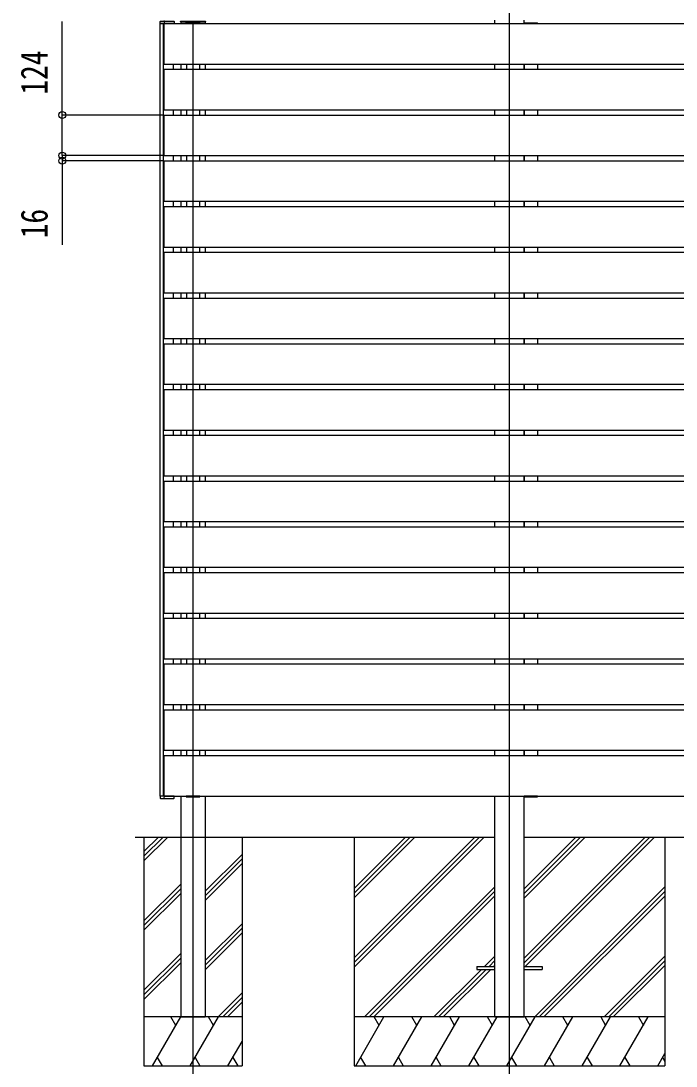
# Model space of a CAD drawing. Units: millimetres, scale not verified. Extents: x -10512 to 10512, y -7425 to 7425.
# Drawn here: x -3939 to -1935, y -4346 to -1148 of the extents above; entities that cross this region are included whole.
import ezdxf
from ezdxf.enums import TextEntityAlignment as Align

# ---------------------------------------------------------------- set-up
doc = ezdxf.new("R2010")
doc.units = ezdxf.units.MM
doc.header["$LTSCALE"] = 30
for name, color, linetype in [('0-4_YKK_12', 2, 'Continuous'), ('0-5_YKK_A1', 4, 'Continuous'), ('0-6_YKK_D', 6, 'Continuous')]:
    doc.layers.add(name, color=color, linetype=linetype)
doc.styles.add('ＭＳ ゴシック', font='')
doc.styles.get('ＭＳ ゴシック').set_extended_font_data('MS Gothic')

msp = doc.modelspace()

# ---------------------------------------------------------------- linework, layer by layer
at = {"layer": '0-4_YKK_12'}
for p, q in [((-2444.42, -4395.91), (-2444.42, -838.77)), ((-3412.42, -4395.91), (-3412.41, -1148.41))]:
    msp.add_line(p, q, dxfattribs=at)
at = {"layer": '0-5_YKK_A1'}
for p, q in [((-3512.42, -1155.91), (-3512.42, -1149.41)), ((-3511.42, -1148.41), (-3501.51, -1148.41)), ((-3499.51, -1148.41), (-3501.51, -1148.41)), ((-3499.51, -1148.41), (-3471.51, -1148.41)), ((-3450.41, -1150.91), (-3450.33, -1149.36)), ((-3450.41, -1150.91), (-3374.41, -1150.91)), ((-3449.92, -1150.91), (-3449.92, -1155.91)), ((-3449.92, -1150.91), (-3374.92, -1150.91)), ((-3449.33, -1148.41), (-3375.49, -1148.41)), ((-3374.92, -1150.91), (-3374.92, -1155.91)), ((-3374.49, -1149.36), (-3374.41, -1150.91)), ((-2489.62, -1155.91), (-2489.62, -1145.89)), ((-2399.22, -1155.91), (-2399.22, -1145.89)), ((-3512.42, -3519.91), (-3512.42, -1155.91)), ((-3512.42, -1155.91), (-3472.42, -1155.91)), ((-3511.42, -1155.91), (-3512.42, -1155.91)), ((-3502.42, -3519.91), (-3502.42, -1155.91)), ((-3501.92, -1155.91), (1487.08, -1155.91)), ((-3501.92, -1155.91), (-3501.92, -1279.91)), ((-3499.11, -1155.91), (-3500.11, -1155.91)), ((-3391.92, -1155.91), (-3432.92, -1155.91)), ((-3432.42, -1155.91), (-3392.42, -1155.91)), ((-3391.92, -1155.91), (-3391.92, -1153.91)), ((-2358.72, -1155.91), (-2399.72, -1155.91)), ((-2399.22, -1155.91), (-2359.22, -1155.91)), ((-2358.72, -1155.91), (-2358.72, -1153.91)), ((-3501.92, -1279.91), (1487.08, -1279.91)), ((-3501.92, -1295.91), (1487.08, -1295.91)), ((-3501.92, -1295.91), (-3501.92, -1419.91)), ((-3472.42, -1295.91), (-3472.42, -1279.91)), ((-3449.92, -1279.91), (-3449.92, -1295.91)), ((-3432.42, -1279.91), (-3432.42, -1295.91)), ((-3392.42, -1279.91), (-3392.42, -1295.91)), ((-3374.92, -1279.91), (-3374.92, -1295.91)), ((-2489.62, -1295.91), (-2489.62, -1279.91)), ((-2399.22, -1295.91), (-2399.22, -1279.91)), ((-2399.22, -1279.91), (-2399.22, -1295.91)), ((-2359.22, -1279.91), (-2359.22, -1295.91)), ((-3501.92, -1419.91), (1487.08, -1419.91)), ((-3501.92, -1435.91), (1487.08, -1435.91)), ((-3501.92, -1435.91), (-3501.92, -1559.91)), ((-3472.42, -1435.91), (-3472.42, -1419.91)), ((-3449.92, -1419.91), (-3449.92, -1435.91)), ((-3432.42, -1419.91), (-3432.42, -1435.91)), ((-3392.42, -1419.91), (-3392.42, -1435.91)), ((-3374.92, -1419.91), (-3374.92, -1435.91)), ((-2489.62, -1435.91), (-2489.62, -1419.91)), ((-2399.22, -1435.91), (-2399.22, -1419.91)), ((-2399.22, -1419.91), (-2399.22, -1435.91)), ((-2359.22, -1419.91), (-2359.22, -1435.91)), ((-3501.92, -1559.91), (1487.08, -1559.91)), ((-3472.42, -1575.91), (-3472.42, -1559.91)), ((-3449.92, -1559.91), (-3449.92, -1575.91)), ((-3432.42, -1559.91), (-3432.42, -1575.91)), ((-3392.42, -1559.91), (-3392.42, -1575.91)), ((-3374.92, -1559.91), (-3374.92, -1575.91)), ((-2489.62, -1575.91), (-2489.62, -1559.91)), ((-2399.22, -1575.91), (-2399.22, -1559.91)), ((-2399.22, -1559.91), (-2399.22, -1575.91)), ((-2359.22, -1559.91), (-2359.22, -1575.91)), ((-3501.92, -1575.91), (1487.08, -1575.91)), ((-3501.92, -1575.91), (-3501.92, -1699.91)), ((-3501.92, -1699.91), (1487.08, -1699.91)), ((-3501.92, -1715.91), (1487.08, -1715.91)), ((-3501.92, -1715.91), (-3501.92, -1839.91)), ((-3472.42, -1715.91), (-3472.42, -1699.91)), ((-3449.92, -1699.91), (-3449.92, -1715.91)), ((-3432.42, -1699.91), (-3432.42, -1715.91)), ((-3392.42, -1699.91), (-3392.42, -1715.91)), ((-3374.92, -1699.91), (-3374.92, -1715.91)), ((-2489.62, -1715.91), (-2489.62, -1699.91)), ((-2399.22, -1715.91), (-2399.22, -1699.91)), ((-2399.22, -1699.91), (-2399.22, -1715.91)), ((-2359.22, -1699.91), (-2359.22, -1715.91)), ((-3501.92, -1839.91), (1487.08, -1839.91)), ((-3472.42, -1855.91), (-3472.42, -1839.91)), ((-3449.92, -1839.91), (-3449.92, -1855.91)), ((-3432.42, -1839.91), (-3432.42, -1855.91)), ((-3392.42, -1839.91), (-3392.42, -1855.91)), ((-3374.92, -1839.91), (-3374.92, -1855.91)), ((-2489.62, -1855.91), (-2489.62, -1839.91)), ((-2399.22, -1855.91), (-2399.22, -1839.91)), ((-2399.22, -1839.91), (-2399.22, -1855.91)), ((-2359.22, -1839.91), (-2359.22, -1855.91)), ((-3501.92, -1855.91), (1487.08, -1855.91)), ((-3501.92, -1855.91), (-3501.92, -1979.91)), ((-3501.92, -1979.91), (1487.08, -1979.91)), ((-3472.42, -1995.91), (-3472.42, -1979.91)), ((-3449.92, -1979.91), (-3449.92, -1995.91)), ((-3432.42, -1979.91), (-3432.42, -1995.91)), ((-3392.42, -1979.91), (-3392.42, -1995.91)), ((-3374.92, -1979.91), (-3374.92, -1995.91)), ((-2489.62, -1995.91), (-2489.62, -1979.91)), ((-2399.22, -1995.91), (-2399.22, -1979.91)), ((-2399.22, -1979.91), (-2399.22, -1995.91)), ((-2359.22, -1979.91), (-2359.22, -1995.91)), ((-3501.92, -1995.91), (1487.08, -1995.91)), ((-3501.92, -1995.91), (-3501.92, -2119.91)), ((-3501.92, -2119.91), (1487.08, -2119.91)), ((-3501.92, -2135.91), (1487.08, -2135.91)), ((-3501.92, -2135.91), (-3501.92, -2259.91)), ((-3472.42, -2135.91), (-3472.42, -2119.91)), ((-3449.92, -2119.91), (-3449.92, -2135.91)), ((-3432.42, -2119.91), (-3432.42, -2135.91)), ((-3392.42, -2119.91), (-3392.42, -2135.91)), ((-3374.92, -2119.91), (-3374.92, -2135.91)), ((-2489.62, -2135.91), (-2489.62, -2119.91)), ((-2399.22, -2135.91), (-2399.22, -2119.91)), ((-2399.22, -2119.91), (-2399.22, -2135.91)), ((-2359.22, -2119.91), (-2359.22, -2135.91)), ((-3501.92, -2259.91), (1487.08, -2259.91)), ((-3472.42, -2275.91), (-3472.42, -2259.91)), ((-3449.92, -2259.91), (-3449.92, -2275.91)), ((-3432.42, -2259.91), (-3432.42, -2275.91)), ((-3392.42, -2259.91), (-3392.42, -2275.91)), ((-3374.92, -2259.91), (-3374.92, -2275.91)), ((-2489.62, -2275.91), (-2489.62, -2259.91)), ((-2399.22, -2275.91), (-2399.22, -2259.91)), ((-2399.22, -2259.91), (-2399.22, -2275.91)), ((-2359.22, -2259.91), (-2359.22, -2275.91)), ((-3501.92, -2275.91), (1487.08, -2275.91)), ((-3501.92, -2275.91), (-3501.92, -2399.91)), ((-3501.92, -2399.91), (1487.08, -2399.91)), ((-3501.92, -2415.91), (1487.08, -2415.91)), ((-3501.92, -2415.91), (-3501.92, -2539.91)), ((-3472.42, -2415.91), (-3472.42, -2399.91)), ((-3449.92, -2399.91), (-3449.92, -2415.91)), ((-3432.42, -2399.91), (-3432.42, -2415.91)), ((-3392.42, -2399.91), (-3392.42, -2415.91)), ((-3374.92, -2399.91), (-3374.92, -2415.91)), ((-2489.62, -2415.91), (-2489.62, -2399.91)), ((-2399.22, -2415.91), (-2399.22, -2399.91)), ((-2399.22, -2399.91), (-2399.22, -2415.91)), ((-2359.22, -2399.91), (-2359.22, -2415.91)), ((-3501.92, -2539.91), (1487.08, -2539.91)), ((-3501.92, -2555.91), (1487.08, -2555.91)), ((-3501.92, -2555.91), (-3501.92, -2679.91)), ((-3472.42, -2555.91), (-3472.42, -2539.91)), ((-3449.92, -2539.91), (-3449.92, -2555.91)), ((-3432.42, -2539.91), (-3432.42, -2555.91)), ((-3392.42, -2539.91), (-3392.42, -2555.91)), ((-3374.92, -2539.91), (-3374.92, -2555.91)), ((-2489.62, -2555.91), (-2489.62, -2539.91)), ((-2399.22, -2555.91), (-2399.22, -2539.91)), ((-2399.22, -2539.91), (-2399.22, -2555.91)), ((-2359.22, -2539.91), (-2359.22, -2555.91)), ((-3501.92, -2679.91), (1487.08, -2679.91)), ((-3472.42, -2695.91), (-3472.42, -2679.91)), ((-3449.92, -2679.91), (-3449.92, -2695.91)), ((-3432.42, -2679.91), (-3432.42, -2695.91)), ((-3392.42, -2679.91), (-3392.42, -2695.91)), ((-3374.92, -2679.91), (-3374.92, -2695.91)), ((-2489.62, -2695.91), (-2489.62, -2679.91)), ((-2399.22, -2695.91), (-2399.22, -2679.91)), ((-2399.22, -2679.91), (-2399.22, -2695.91)), ((-2359.22, -2679.91), (-2359.22, -2695.91)), ((-3501.92, -2695.91), (1487.08, -2695.91)), ((-3501.92, -2695.91), (-3501.92, -2819.91)), ((-3501.92, -2819.91), (1487.08, -2819.91)), ((-3501.92, -2835.91), (1487.08, -2835.91)), ((-3501.92, -2835.91), (-3501.92, -2959.91)), ((-3472.42, -2835.91), (-3472.42, -2819.91)), ((-3449.92, -2819.91), (-3449.92, -2835.91)), ((-3432.42, -2819.91), (-3432.42, -2835.91)), ((-3392.42, -2819.91), (-3392.42, -2835.91)), ((-3374.92, -2819.91), (-3374.92, -2835.91)), ((-2489.62, -2835.91), (-2489.62, -2819.91)), ((-2399.22, -2835.91), (-2399.22, -2819.91)), ((-2399.22, -2819.91), (-2399.22, -2835.91)), ((-2359.22, -2819.91), (-2359.22, -2835.91)), ((-3501.92, -2959.91), (1487.08, -2959.91)), ((-3472.42, -2975.91), (-3472.42, -2959.91)), ((-3449.92, -2959.91), (-3449.92, -2975.91)), ((-3432.42, -2959.91), (-3432.42, -2975.91)), ((-3392.42, -2959.91), (-3392.42, -2975.91)), ((-3374.92, -2959.91), (-3374.92, -2975.91)), ((-2489.62, -2975.91), (-2489.62, -2959.91)), ((-2399.22, -2975.91), (-2399.22, -2959.91)), ((-2399.22, -2959.91), (-2399.22, -2975.91)), ((-2359.22, -2959.91), (-2359.22, -2975.91)), ((-3501.92, -2975.91), (1487.08, -2975.91)), ((-3501.92, -2975.91), (-3501.92, -3099.91)), ((-3501.92, -3099.91), (1487.08, -3099.91)), ((-3472.42, -3115.91), (-3472.42, -3099.91)), ((-3449.92, -3099.91), (-3449.92, -3115.91)), ((-3432.42, -3099.91), (-3432.42, -3115.91)), ((-3392.42, -3099.91), (-3392.42, -3115.91)), ((-3374.92, -3099.91), (-3374.92, -3115.91)), ((-2489.62, -3115.91), (-2489.62, -3099.91)), ((-2399.22, -3115.91), (-2399.22, -3099.91)), ((-2399.22, -3099.91), (-2399.22, -3115.91)), ((-2359.22, -3099.91), (-2359.22, -3115.91)), ((-3501.92, -3115.91), (1487.08, -3115.91)), ((-3501.92, -3115.91), (-3501.92, -3239.91)), ((-3501.92, -3239.91), (1487.08, -3239.91)), ((-3501.92, -3255.91), (1487.08, -3255.91)), ((-3501.92, -3255.91), (-3501.92, -3379.91)), ((-3472.42, -3255.91), (-3472.42, -3239.91)), ((-3449.92, -3239.91), (-3449.92, -3255.91)), ((-3432.42, -3239.91), (-3432.42, -3255.91)), ((-3392.42, -3239.91), (-3392.42, -3255.91)), ((-3374.92, -3239.91), (-3374.92, -3255.91)), ((-2489.62, -3255.91), (-2489.62, -3239.91)), ((-2399.22, -3255.91), (-2399.22, -3239.91)), ((-2399.22, -3239.91), (-2399.22, -3255.91)), ((-2359.22, -3239.91), (-2359.22, -3255.91)), ((-3501.92, -3379.91), (1487.08, -3379.91)), ((-3472.42, -3395.91), (-3472.42, -3379.91)), ((-3449.92, -3379.91), (-3449.92, -3395.91)), ((-3432.42, -3379.91), (-3432.42, -3395.91)), ((-3392.42, -3379.91), (-3392.42, -3395.91)), ((-3374.92, -3379.91), (-3374.92, -3395.91)), ((-2489.62, -3395.91), (-2489.62, -3379.91)), ((-2399.22, -3395.91), (-2399.22, -3379.91)), ((-2399.22, -3379.91), (-2399.22, -3395.91)), ((-2359.22, -3379.91), (-2359.22, -3395.91)), ((-3501.92, -3395.91), (1487.08, -3395.91)), ((-3501.92, -3395.91), (-3501.92, -3519.91)), ((-3472.42, -3519.91), (-3512.42, -3519.91)), ((-3512.42, -3519.91), (-3512.42, -3526.41)), ((-3511.42, -3519.91), (-3512.42, -3519.91)), ((-3511.42, -3527.41), (-3501.51, -3527.41)), ((-3501.92, -3519.91), (1487.08, -3519.91)), ((-3499.51, -3527.41), (-3501.51, -3527.41)), ((-3499.11, -3519.91), (-3500.11, -3519.91)), ((-3499.51, -3527.41), (-3471.51, -3527.41)), ((-3391.92, -3519.91), (-3432.92, -3519.91)), ((-3391.92, -3519.91), (-3391.92, -3521.91)), ((-2489.62, -4195.91), (-2489.62, -3519.91)), ((-2358.72, -3519.91), (-2399.72, -3519.91)), ((-2399.22, -4195.91), (-2399.22, -3519.91)), ((-2358.72, -3519.91), (-2358.72, -3521.91)), ((-3589.18, -3645.91), (-2489.62, -3645.91)), ((-3562.42, -3645.91), (-3562.42, -4345.91)), ((-3562.42, -3690.09), (-3518.24, -3645.91)), ((-3562.42, -3704.24), (-3504.1, -3645.91)), ((-3562.42, -3718.38), (-3489.95, -3645.91)), ((-3262.42, -3645.91), (-3262.42, -4345.91)), ((-2919.28, -3645.91), (-2919.28, -4345.91)), ((-2919.28, -4015.09), (-2550.1, -3645.91)), ((-2919.28, -4029.23), (-2535.95, -3645.91)), ((-2919.28, -4043.37), (-2521.81, -3645.91)), ((-2919.28, -3831.24), (-2733.94, -3645.91)), ((-2919.28, -3817.1), (-2748.09, -3645.91)), ((-2919.28, -3802.96), (-2762.23, -3645.91)), ((-2399.22, -3645.91), (384.38, -3645.91)), ((-2399.08, -4015.39), (-2029.6, -3645.91)), ((-2399.08, -4029.53), (-2015.45, -3645.91)), ((-2399.08, -3831.54), (-2213.44, -3645.91)), ((-2399.08, -3817.4), (-2227.59, -3645.91)), ((-2399.08, -3803.26), (-2241.73, -3645.91)), ((-2396.82, -4041.41), (-2001.31, -3645.91)), ((-1969.28, -3645.91), (-1969.28, -4345.91)), ((-3374.92, -3810.96), (-3262.42, -3698.46)), ((-3374.92, -3825.1), (-3262.42, -3712.6)), ((-3374.92, -3839.24), (-3262.42, -3726.75)), ((-3562.42, -3902.22), (-3449.92, -3789.73)), ((-3562.42, -3916.37), (-3449.92, -3803.87)), ((-2887.97, -4195.91), (-2489.48, -3797.42)), ((-2367.47, -4195.91), (-1969.28, -3797.72)), ((-3562.42, -3930.51), (-3449.92, -3818.01)), ((-2873.83, -4195.91), (-2489.48, -3811.57)), ((-2859.68, -4195.91), (-2489.48, -3825.71)), ((-2353.33, -4195.91), (-1969.28, -3811.87)), ((-2339.18, -4195.91), (-1969.28, -3826.01)), ((-3374.92, -4023.09), (-3262.42, -3910.59)), ((-3374.92, -4037.23), (-3262.42, -3924.73)), ((-3374.92, -4051.37), (-3262.42, -3938.88)), ((-3562.42, -4114.36), (-3449.92, -4001.86)), ((-3562.42, -4128.5), (-3449.92, -4016)), ((-2521.33, -4041.41), (-2489.48, -4009.56)), ((-2507.19, -4041.41), (-2489.48, -4023.7)), ((-2155.33, -4195.91), (-1969.28, -4009.86)), ((-2141.19, -4195.91), (-1969.28, -4024)), ((-3562.42, -4142.64), (-3449.92, -4030.14)), ((-2675.83, -4195.91), (-2530.33, -4050.41)), ((-2661.69, -4195.91), (-2516.19, -4050.41)), ((-2647.55, -4195.91), (-2502.05, -4050.41)), ((-2544.48, -4041.41), (-2544.48, -4050.41)), ((-2544.48, -4041.41), (-2489.48, -4041.41)), ((-2544.48, -4050.41), (-2489.48, -4050.41)), ((-2493.05, -4041.41), (-2489.48, -4037.84)), ((-2399.48, -4041.41), (-2344.48, -4041.41)), ((-2399.48, -4050.41), (-2344.48, -4050.41)), ((-2344.48, -4041.41), (-2344.48, -4050.41)), ((-2127.05, -4195.91), (-1969.28, -4038.14)), ((-3335.61, -4195.91), (-3262.42, -4122.72)), ((-3321.47, -4195.91), (-3262.42, -4136.86)), ((-3307.32, -4195.91), (-3262.42, -4151.01)), ((-3262.42, -4195.91), (-3562.42, -4195.91)), ((-3536.73, -4345.91), (-3450.13, -4195.91)), ((-3465.13, -4221.9), (-3480.13, -4195.91)), ((-3449.92, -4195.91), (-3374.92, -4195.91)), ((-3421.26, -4345.91), (-3334.66, -4195.91)), ((-3349.66, -4221.9), (-3364.66, -4195.91)), ((-1969.28, -4195.91), (-2919.28, -4195.91)), ((-2915, -4345.91), (-2828.4, -4195.91)), ((-2843.4, -4221.9), (-2858.4, -4195.91)), ((-2799.53, -4345.91), (-2712.93, -4195.91)), ((-2727.93, -4221.89), (-2742.93, -4195.91)), ((-2684.06, -4345.91), (-2597.46, -4195.91)), ((-2612.46, -4221.9), (-2627.46, -4195.91)), ((-2568.59, -4345.91), (-2481.99, -4195.91)), ((-2496.99, -4221.9), (-2511.99, -4195.91)), ((-2489.62, -4195.91), (-2399.22, -4195.91)), ((-2453.12, -4345.91), (-2366.52, -4195.91)), ((-2381.52, -4221.89), (-2396.52, -4195.91)), ((-2337.65, -4345.91), (-2251.05, -4195.91)), ((-2266.05, -4221.89), (-2281.05, -4195.91)), ((-2222.18, -4345.91), (-2135.58, -4195.91)), ((-2165.58, -4195.91), (-2150.58, -4221.89)), ((-2106.71, -4345.91), (-2020.11, -4195.91)), ((-2050.11, -4195.91), (-2035.11, -4221.89)), ((-3305.79, -4345.91), (-3262.42, -4270.79)), ((-1991.24, -4345.91), (-1969.28, -4307.87)), ((-3562.42, -4345.91), (-3262.42, -4345.91)), ((-3521.73, -4319.93), (-3506.73, -4345.91)), ((-3406.26, -4319.93), (-3391.26, -4345.91)), ((-3290.79, -4319.93), (-3275.79, -4345.91)), ((-2919.28, -4345.91), (-1969.28, -4345.91)), ((-2900, -4319.93), (-2885, -4345.91)), ((-2784.53, -4319.93), (-2769.53, -4345.91)), ((-2669.06, -4319.93), (-2654.06, -4345.91)), ((-2553.59, -4319.93), (-2538.59, -4345.91)), ((-2438.12, -4319.93), (-2423.12, -4345.91)), ((-2322.65, -4319.93), (-2307.65, -4345.91)), ((-2207.18, -4319.93), (-2192.18, -4345.91)), ((-2091.71, -4319.93), (-2076.71, -4345.91)), ((-1976.24, -4319.93), (-1969.28, -4332))]:
    msp.add_line(p, q, dxfattribs=at)
for points in [[(-3500.51, -1149.35), (-3500.11, -1155.91), (-3501.11, -1155.91), (-3511.42, -1155.91)], [(-3470.51, -1149.35), (-3470.11, -1155.91), (-3471.11, -1155.91), (-3499.11, -1155.91)], [(-3432.92, -1155.91), (-3432.92, -1153.91), (-3391.92, -1153.91)], [(-2399.72, -1155.91), (-2399.72, -1153.91), (-2358.72, -1153.91)], [(-3500.51, -3526.48), (-3500.11, -3519.91), (-3501.11, -3519.91), (-3511.42, -3519.91)], [(-3470.51, -3526.48), (-3470.11, -3519.91), (-3471.11, -3519.91), (-3499.11, -3519.91)], [(-3449.92, -3519.91), (-3449.92, -3645.91), (-3449.92, -4195.91)], [(-3432.92, -3519.91), (-3432.92, -3521.91), (-3391.92, -3521.91)], [(-3374.92, -3519.91), (-3374.92, -3645.91), (-3374.92, -4195.91)], [(-2399.72, -3519.91), (-2399.72, -3521.91), (-2358.72, -3521.91)]]:
    msp.add_lwpolyline(points, dxfattribs=at)
for centre, start, end in [((-3511.42, -1149.41), 90, 180), ((-3501.51, -1149.41), 3.5, 90), ((-3471.51, -1149.41), 3.5, 90), ((-3449.33, -1149.41), 90, 177), ((-3375.49, -1149.41), 3, 90), ((-3511.42, -3526.41), 180, 270), ((-3501.51, -3526.41), 270, 356.5), ((-3471.51, -3526.41), 270, 356.5)]:
    msp.add_arc(centre, 1, start, end, dxfattribs=at)
at = {"layer": '0-6_YKK_D'}
for p, q in [((-3502.92, -1435.91), (-3813.42, -1435.91)), ((-3812.42, -1559.91), (-3812.42, -1517.41)), ((-3502.92, -1559.91), (-3813.42, -1559.91)), ((-3502.92, -1559.91), (-3813.42, -1559.91)), ((-3812.42, -1559.91), (-3812.42, -1575.91)), ((-3502.92, -1575.91), (-3813.42, -1575.91)), ((-3812.42, -1575.91), (-3812.42, -1832.91))]:
    msp.add_line(p, q, dxfattribs=at)
msp.add_lwpolyline([(-3812.42, -1559.91), (-3812.42, -1435.91), (-3812.42, -1149.41)], dxfattribs=at)
for centre in [(-3812.42, -1435.91), (-3812.42, -1559.91), (-3812.42, -1559.91), (-3812.42, -1575.91)]:
    msp.add_circle(centre, 10.62, dxfattribs=at)

# ---------------------------------------------------------------- texts
at = {"layer": '0-6_YKK_D', "style": 'ＭＳ ゴシック', "width": 0.8}
for s, p in [('124', (-3832.42, -1373.41)), ('16', (-3832.42, -1812.91))]:
    msp.add_text(s, height=82.48, rotation=90, dxfattribs=at).set_placement(p, align=Align.BOTTOM_LEFT)

doc.saveas('drawing.dxf')
